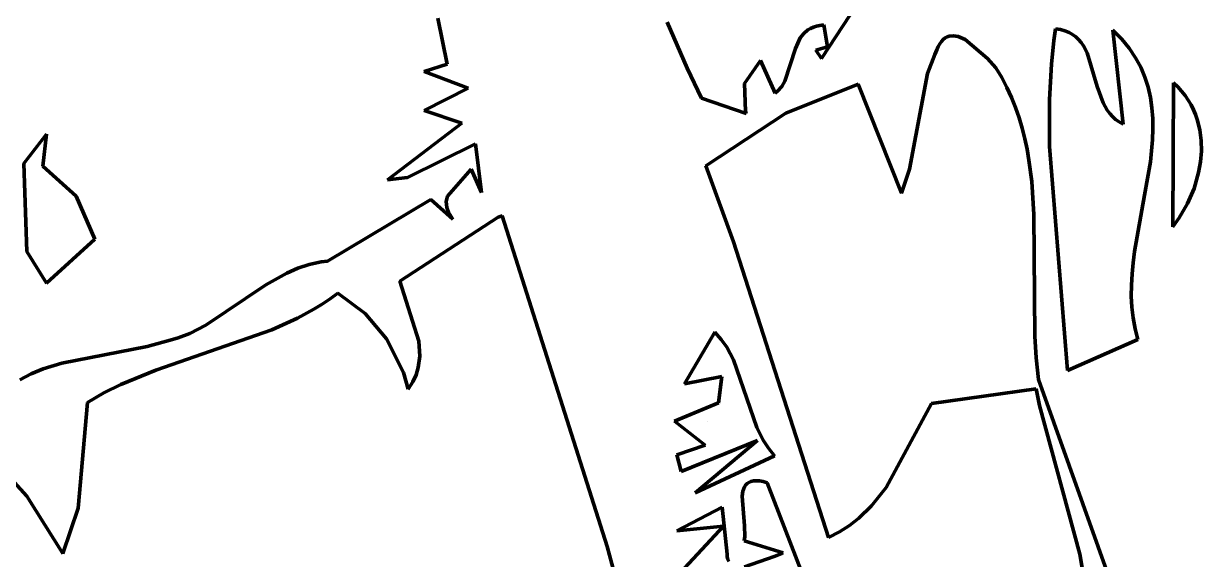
# Model space of a CAD drawing. Header units: millimetres. Extents: x 0 to 9.3, y 0 to 12.
# Drawn here: x 2.75 to 3.85, y 5.352 to 5.853 of the extents above; entities that cross this region are included whole.
import ezdxf

# ---------------------------------------------------------------- set-up
doc = ezdxf.new("R2010")
doc.units = ezdxf.units.MM
doc.layers.add('color#000000ff', color=7, linetype='CONTINUOUS', lineweight=100)
doc.layers.add('color#ffffffff', color=7, linetype='CONTINUOUS', lineweight=100)

msp = doc.modelspace()

# ---------------------------------------------------------------- linework, layer by layer
at = {"layer": 'color#000000ff'}
for p, q in [((3.4955, 5.8199), (3.5374, 5.8842)), ((3.1414, 5.8362), (3.1368, 5.8576)), ((3.3513, 5.8539), (3.3699, 5.8111)), ((3.4788, 5.8433), (3.4828, 5.8467)), ((3.4828, 5.8467), (3.4851, 5.8481)), ((3.4851, 5.8481), (3.4878, 5.8493)), ((3.4878, 5.8493), (3.4908, 5.8503)), ((3.4908, 5.8503), (3.494, 5.8509)), ((3.494, 5.8509), (3.4977, 5.8514)), ((3.4977, 5.8514), (3.5011, 5.831)), ((3.7141, 5.8478), (3.7125, 5.8368)), ((3.7187, 5.8471), (3.7141, 5.8478)), ((3.7229, 5.8459), (3.7187, 5.8471)), ((3.7267, 5.8444), (3.7229, 5.8459)), ((3.7301, 5.8425), (3.7267, 5.8444)), ((3.776, 5.8382), (3.7677, 5.8466)), ((3.7677, 5.8466), (3.7773, 5.7588)), ((3.1457, 5.8146), (3.1414, 5.8362)), ((3.4712, 5.8293), (3.4756, 5.8392)), ((3.4756, 5.8392), (3.4788, 5.8433)), ((3.606, 5.8338), (3.6046, 5.8312)), ((3.6076, 5.836), (3.606, 5.8338)), ((3.6092, 5.8378), (3.6076, 5.836)), ((3.611, 5.8392), (3.6092, 5.8378)), ((3.6128, 5.8402), (3.611, 5.8392)), ((3.6148, 5.8409), (3.6128, 5.8402)), ((3.6188, 5.8413), (3.6148, 5.8409)), ((3.623, 5.8405), (3.6188, 5.8413)), ((3.6296, 5.8377), (3.623, 5.8405)), ((3.6505, 5.82), (3.6296, 5.8377)), ((3.7125, 5.8368), (3.7102, 5.8148)), ((3.7331, 5.8403), (3.7301, 5.8425)), ((3.7357, 5.8378), (3.7331, 5.8403)), ((3.7381, 5.835), (3.7357, 5.8378)), ((3.7402, 5.832), (3.7381, 5.835)), ((3.783, 5.8297), (3.776, 5.8382)), ((3.4613, 5.7989), (3.4712, 5.8293)), ((3.5011, 5.831), (3.49, 5.8278)), ((3.49, 5.8278), (3.4955, 5.8199)), ((3.6012, 5.8238), (3.5946, 5.806)), ((3.6032, 5.8282), (3.6012, 5.8238)), ((3.6046, 5.8312), (3.6032, 5.8282)), ((3.7437, 5.8253), (3.7402, 5.832)), ((3.753, 5.794), (3.7437, 5.8253)), ((3.7889, 5.8208), (3.783, 5.8297)), ((3.1243, 5.8079), (3.1457, 5.8146)), ((3.4235, 5.7967), (3.4383, 5.8181)), ((3.4383, 5.8181), (3.452, 5.7876)), ((3.6584, 5.8113), (3.6505, 5.82)), ((3.7102, 5.8148), (3.7084, 5.7818)), ((3.7938, 5.8118), (3.7889, 5.8208)), ((3.7976, 5.8026), (3.7938, 5.8118)), ((3.1653, 5.7923), (3.1243, 5.8079)), ((3.3699, 5.8111), (3.3833, 5.7829)), ((3.5946, 5.806), (3.5778, 5.7168)), ((3.6638, 5.8022), (3.6584, 5.8113)), ((3.6686, 5.793), (3.6638, 5.8022)), ((3.8006, 5.7932), (3.7976, 5.8026)), ((3.1241, 5.7715), (3.1653, 5.7923)), ((3.4243, 5.7708), (3.4235, 5.7967)), ((3.452, 5.7876), (3.4544, 5.7896)), ((3.4544, 5.7896), (3.4583, 5.794)), ((3.4583, 5.794), (3.4613, 5.7989)), ((3.5297, 5.7962), (3.4621, 5.769)), ((3.5701, 5.6941), (3.5297, 5.7962)), ((3.673, 5.7836), (3.6686, 5.793)), ((3.7585, 5.7786), (3.753, 5.794)), ((3.8028, 5.7837), (3.8006, 5.7932)), ((3.8243, 5.7973), (3.8237, 5.6628)), ((3.8283, 5.7935), (3.8243, 5.7973)), ((3.8319, 5.7895), (3.8283, 5.7935)), ((3.8352, 5.7854), (3.8319, 5.7895)), ((3.3833, 5.7829), (3.425, 5.7688)), ((3.6768, 5.7741), (3.673, 5.7836)), ((3.7084, 5.7818), (3.7086, 5.7378)), ((3.7624, 5.7718), (3.7585, 5.7786)), ((3.8042, 5.774), (3.8028, 5.7837)), ((3.8381, 5.7811), (3.8352, 5.7854)), ((3.8407, 5.7767), (3.8381, 5.7811)), ((3.1595, 5.7596), (3.1241, 5.7715)), ((3.4621, 5.769), (3.3872, 5.7199)), ((3.425, 5.7688), (3.4243, 5.7708)), ((3.6801, 5.7646), (3.6768, 5.7741)), ((3.7647, 5.7687), (3.7624, 5.7718)), ((3.7673, 5.7658), (3.7647, 5.7687)), ((3.805, 5.7641), (3.8042, 5.774)), ((3.843, 5.7722), (3.8407, 5.7767)), ((3.8449, 5.7676), (3.843, 5.7722)), ((3.8466, 5.7629), (3.8449, 5.7676)), ((3.09, 5.7068), (3.1595, 5.7596)), ((3.683, 5.7549), (3.6801, 5.7646)), ((3.7703, 5.7632), (3.7673, 5.7658)), ((3.7736, 5.7608), (3.7703, 5.7632)), ((3.7773, 5.7588), (3.7736, 5.7608)), ((3.8051, 5.7542), (3.805, 5.7641)), ((3.849, 5.7533), (3.8466, 5.7629)), ((2.75, 5.7221), (2.7714, 5.7493)), ((2.7714, 5.7493), (2.7679, 5.7193)), ((3.6855, 5.7451), (3.683, 5.7549)), ((3.8047, 5.7441), (3.8051, 5.7542)), ((3.8503, 5.7435), (3.849, 5.7533)), ((3.1721, 5.7404), (3.1086, 5.7088)), ((3.1778, 5.695), (3.1721, 5.7404)), ((3.6876, 5.7352), (3.6855, 5.7451)), ((3.6893, 5.7252), (3.6876, 5.7352)), ((3.7086, 5.7378), (3.7253, 5.5287)), ((3.8039, 5.7339), (3.8047, 5.7441)), ((3.8505, 5.7335), (3.8503, 5.7435)), ((3.6919, 5.705), (3.6893, 5.7252)), ((3.7974, 5.6924), (3.8027, 5.7236)), ((3.8027, 5.7236), (3.8039, 5.7339)), ((3.8478, 5.7135), (3.8496, 5.7235)), ((3.8496, 5.7235), (3.8505, 5.7335)), ((2.7529, 5.6396), (2.75, 5.7221)), ((2.7679, 5.7193), (2.7989, 5.6915)), ((3.1459, 5.6914), (3.1681, 5.7167)), ((3.1681, 5.7167), (3.1778, 5.695)), ((3.3872, 5.7199), (3.4131, 5.6488)), ((3.5778, 5.7168), (3.5701, 5.6941)), ((3.8435, 5.6987), (3.8478, 5.7135)), ((3.1086, 5.7088), (3.09, 5.7068)), ((3.6939, 5.6743), (3.6919, 5.705)), ((2.7989, 5.6915), (2.8165, 5.6512)), ((3.1448, 5.6863), (3.1459, 5.6914)), ((3.7879, 5.6397), (3.7974, 5.6924)), ((3.8374, 5.6845), (3.8435, 5.6987)), ((3.0338, 5.6307), (3.1303, 5.6883)), ((3.1303, 5.6883), (3.151, 5.67)), ((3.1454, 5.6807), (3.1448, 5.6863)), ((3.1469, 5.6766), (3.1454, 5.6807)), ((3.8297, 5.6711), (3.8374, 5.6845)), ((3.1933, 5.6717), (3.1015, 5.612)), ((3.1494, 5.6723), (3.1469, 5.6766)), ((3.151, 5.67), (3.1494, 5.6723)), ((3.1971, 5.6731), (3.1933, 5.6717)), ((3.2951, 5.3642), (3.1971, 5.6731)), ((3.6947, 5.5606), (3.6939, 5.6743)), ((3.8237, 5.6628), (3.8297, 5.6711)), ((2.8165, 5.6512), (2.7714, 5.6101)), ((3.4131, 5.6488), (3.5019, 5.3725)), ((2.7714, 5.6101), (2.7529, 5.6396)), ((3.7866, 5.6292), (3.7879, 5.6397)), ((3.006, 5.6241), (3.0167, 5.6276)), ((3.0167, 5.6276), (3.0222, 5.6289)), ((3.0222, 5.6289), (3.0279, 5.63)), ((3.0279, 5.63), (3.0338, 5.6307)), ((3.7856, 5.6188), (3.7866, 5.6292)), ((2.9763, 5.6086), (2.9957, 5.6196)), ((2.9957, 5.6196), (3.006, 5.6241)), ((3.785, 5.6084), (3.7856, 5.6188)), ((2.9202, 5.5708), (2.9763, 5.6086)), ((3.1015, 5.612), (3.1192, 5.5561)), ((3.7849, 5.5981), (3.785, 5.6084)), ((3.0362, 5.5955), (3.0288, 5.5906)), ((3.0435, 5.6007), (3.0362, 5.5955)), ((3.0689, 5.5819), (3.0435, 5.6007)), ((3.7854, 5.5878), (3.7849, 5.5981)), ((3.0212, 5.586), (3.0058, 5.5775)), ((3.0288, 5.5906), (3.0212, 5.586)), ((3.089, 5.5582), (3.0689, 5.5819)), ((3.7866, 5.5777), (3.7854, 5.5878)), ((2.9051, 5.5632), (2.9202, 5.5708)), ((3.0058, 5.5775), (2.9818, 5.5665)), ((3.7885, 5.5676), (3.7866, 5.5777)), ((2.9818, 5.5665), (2.8734, 5.5288)), ((2.8889, 5.5576), (2.8944, 5.5592)), ((2.8944, 5.5592), (2.9051, 5.5632)), ((3.1047, 5.5267), (3.089, 5.5582)), ((3.3957, 5.5645), (3.3674, 5.5161)), ((3.4018, 5.5577), (3.3957, 5.5645)), ((3.696, 5.5403), (3.6947, 5.5606)), ((3.7911, 5.5577), (3.7885, 5.5676)), ((2.7857, 5.5356), (2.8652, 5.5509)), ((2.8652, 5.5509), (2.8889, 5.5576)), ((3.1192, 5.5561), (3.12, 5.542)), ((3.4069, 5.5504), (3.4018, 5.5577)), ((3.4131, 5.5387), (3.4069, 5.5504)), ((3.7253, 5.5287), (3.7911, 5.5577)), ((3.12, 5.542), (3.1187, 5.5315)), ((3.4349, 5.4754), (3.4131, 5.5387)), ((3.6981, 5.5202), (3.696, 5.5403)), ((2.7462, 5.5199), (2.757, 5.5255)), ((2.757, 5.5255), (2.7682, 5.5301)), ((2.7682, 5.5301), (2.7857, 5.5356)), ((2.8734, 5.5288), (2.8408, 5.5154)), ((3.1093, 5.5113), (3.1047, 5.5267)), ((3.1187, 5.5315), (3.1166, 5.5247)), ((2.8408, 5.5154), (2.8249, 5.5076)), ((3.1135, 5.5179), (3.1093, 5.5113)), ((3.1166, 5.5247), (3.1135, 5.5179)), ((3.3674, 5.5161), (3.4024, 5.5231)), ((3.4024, 5.5231), (3.3992, 5.4983)), ((3.7823, 5.2847), (3.6981, 5.5202)), ((2.8249, 5.5076), (2.8096, 5.4988)), ((3.5983, 5.4979), (3.696, 5.5114)), ((3.696, 5.5114), (3.6992, 5.4958)), ((2.8096, 5.4988), (2.8008, 5.4001)), ((3.3992, 5.4983), (3.3581, 5.4814)), ((3.5559, 5.4193), (3.5983, 5.4979)), ((3.6992, 5.4958), (3.7367, 5.357)), ((3.3581, 5.4814), (3.3868, 5.459)), ((3.3891, 5.4813), (3.3891, 5.4813)), ((3.4409, 5.4634), (3.4349, 5.4754)), ((3.3644, 5.4342), (3.4357, 5.4631)), ((3.4357, 5.4631), (3.3774, 5.4142)), ((3.4458, 5.4559), (3.4409, 5.4634)), ((3.3868, 5.459), (3.3601, 5.4497)), ((3.3601, 5.4497), (3.3644, 5.4342)), ((3.3774, 5.4142), (3.4515, 5.4488)), ((3.4515, 5.4488), (3.4458, 5.4559)), ((2.753, 5.4113), (2.7352, 5.4307)), ((3.4219, 5.416), (3.4212, 5.4113)), ((3.4234, 5.4199), (3.4219, 5.416)), ((3.4245, 5.4215), (3.4234, 5.4199)), ((3.4259, 5.4229), (3.4245, 5.4215)), ((3.4276, 5.4241), (3.4259, 5.4229)), ((3.4295, 5.4249), (3.4276, 5.4241)), ((3.4318, 5.4254), (3.4295, 5.4249)), ((3.4345, 5.4256), (3.4318, 5.4254)), ((3.4375, 5.4254), (3.4345, 5.4256)), ((3.4409, 5.4248), (3.4375, 5.4254)), ((3.4447, 5.4238), (3.4409, 5.4248)), ((3.506, 5.2646), (3.4447, 5.4238)), ((3.5421, 5.4022), (3.5559, 5.4193)), ((2.7865, 5.3577), (2.753, 5.4113)), ((3.4212, 5.4113), (3.4234, 5.3834)), ((2.8008, 5.4001), (2.7865, 5.3577)), ((3.4025, 5.4009), (3.3602, 5.3787)), ((3.4072, 5.3569), (3.4025, 5.4009)), ((3.5303, 5.3907), (3.5421, 5.4022)), ((3.3602, 5.3787), (3.4038, 5.3832)), ((3.4038, 5.3832), (3.3633, 5.3395)), ((3.4234, 5.3834), (3.4238, 5.3734)), ((3.5122, 5.3778), (3.5216, 5.3839)), ((3.5216, 5.3839), (3.5303, 5.3907)), ((3.4238, 5.3734), (3.4232, 5.3694)), ((3.5019, 5.3725), (3.5122, 5.3778)), ((3.3152, 5.2898), (3.2951, 5.3642)), ((3.4232, 5.3694), (3.4597, 5.3583)), ((3.4074, 5.3544), (3.4072, 5.3569)), ((3.408, 5.3522), (3.4074, 5.3544)), ((3.4087, 5.3503), (3.408, 5.3522)), ((3.4511, 5.3549), (3.4234, 5.3451)), ((3.4583, 5.3578), (3.4511, 5.3549)), ((3.4597, 5.3583), (3.4583, 5.3578)), ((3.7367, 5.357), (3.742, 5.3256))]:
    msp.add_line(p, q, dxfattribs=at)
at = {"layer": 'color#ffffffff'}
for p, q in [((3.5374, 5.8842), (3.4955, 5.8199)), ((3.1368, 5.8576), (3.1414, 5.8362)), ((3.3699, 5.8111), (3.3513, 5.8539)), ((3.4828, 5.8467), (3.4788, 5.8433)), ((3.4851, 5.8481), (3.4828, 5.8467)), ((3.4878, 5.8493), (3.4851, 5.8481)), ((3.4908, 5.8503), (3.4878, 5.8493)), ((3.494, 5.8509), (3.4908, 5.8503)), ((3.4977, 5.8514), (3.494, 5.8509)), ((3.5011, 5.831), (3.4977, 5.8514)), ((3.7125, 5.8368), (3.7141, 5.8478)), ((3.7141, 5.8478), (3.7187, 5.8471)), ((3.7187, 5.8471), (3.7229, 5.8459)), ((3.7229, 5.8459), (3.7267, 5.8444)), ((3.7267, 5.8444), (3.7301, 5.8425)), ((3.7773, 5.7588), (3.7677, 5.8466)), ((3.7677, 5.8466), (3.776, 5.8382)), ((3.1414, 5.8362), (3.1457, 5.8146)), ((3.4756, 5.8392), (3.4712, 5.8293)), ((3.4788, 5.8433), (3.4756, 5.8392)), ((3.6046, 5.8312), (3.606, 5.8338)), ((3.606, 5.8338), (3.6076, 5.836)), ((3.6076, 5.836), (3.6092, 5.8378)), ((3.6092, 5.8378), (3.611, 5.8392)), ((3.611, 5.8392), (3.6128, 5.8402)), ((3.6128, 5.8402), (3.6148, 5.8409)), ((3.6148, 5.8409), (3.6188, 5.8413)), ((3.6188, 5.8413), (3.623, 5.8405)), ((3.623, 5.8405), (3.6296, 5.8377)), ((3.6296, 5.8377), (3.6505, 5.82)), ((3.7102, 5.8148), (3.7125, 5.8368)), ((3.7301, 5.8425), (3.7331, 5.8403)), ((3.7331, 5.8403), (3.7357, 5.8378)), ((3.7357, 5.8378), (3.7381, 5.835)), ((3.7381, 5.835), (3.7402, 5.832)), ((3.776, 5.8382), (3.783, 5.8297)), ((3.4712, 5.8293), (3.4613, 5.7989)), ((3.49, 5.8278), (3.5011, 5.831)), ((3.4955, 5.8199), (3.49, 5.8278)), ((3.5946, 5.806), (3.6012, 5.8238)), ((3.6012, 5.8238), (3.6032, 5.8282)), ((3.6032, 5.8282), (3.6046, 5.8312)), ((3.7402, 5.832), (3.7437, 5.8253)), ((3.7437, 5.8253), (3.753, 5.794)), ((3.783, 5.8297), (3.7889, 5.8208)), ((3.1457, 5.8146), (3.1243, 5.8079)), ((3.4383, 5.8181), (3.4235, 5.7967)), ((3.452, 5.7876), (3.4383, 5.8181)), ((3.6505, 5.82), (3.6584, 5.8113)), ((3.7084, 5.7818), (3.7102, 5.8148)), ((3.7889, 5.8208), (3.7938, 5.8118)), ((3.7938, 5.8118), (3.7976, 5.8026)), ((3.1243, 5.8079), (3.1653, 5.7923)), ((3.3833, 5.7829), (3.3699, 5.8111)), ((3.5778, 5.7168), (3.5946, 5.806)), ((3.6584, 5.8113), (3.6638, 5.8022)), ((3.6638, 5.8022), (3.6686, 5.793)), ((3.7976, 5.8026), (3.8006, 5.7932)), ((3.1653, 5.7923), (3.1241, 5.7715)), ((3.4235, 5.7967), (3.4243, 5.7708)), ((3.4544, 5.7896), (3.452, 5.7876)), ((3.4583, 5.794), (3.4544, 5.7896)), ((3.4613, 5.7989), (3.4583, 5.794)), ((3.4621, 5.769), (3.5297, 5.7962)), ((3.5297, 5.7962), (3.5701, 5.6941)), ((3.6686, 5.793), (3.673, 5.7836)), ((3.753, 5.794), (3.7585, 5.7786)), ((3.8006, 5.7932), (3.8028, 5.7837)), ((3.8237, 5.6628), (3.8243, 5.7973)), ((3.8243, 5.7973), (3.8283, 5.7935)), ((3.8283, 5.7935), (3.8319, 5.7895)), ((3.8319, 5.7895), (3.8352, 5.7854)), ((3.425, 5.7688), (3.3833, 5.7829)), ((3.673, 5.7836), (3.6768, 5.7741)), ((3.7086, 5.7378), (3.7084, 5.7818)), ((3.7585, 5.7786), (3.7624, 5.7718)), ((3.8028, 5.7837), (3.8042, 5.774)), ((3.8352, 5.7854), (3.8381, 5.7811)), ((3.8381, 5.7811), (3.8407, 5.7767)), ((3.1241, 5.7715), (3.1595, 5.7596)), ((3.3872, 5.7199), (3.4621, 5.769)), ((3.4243, 5.7708), (3.425, 5.7688)), ((3.6768, 5.7741), (3.6801, 5.7646)), ((3.7624, 5.7718), (3.7647, 5.7687)), ((3.7647, 5.7687), (3.7673, 5.7658)), ((3.8042, 5.774), (3.805, 5.7641)), ((3.8407, 5.7767), (3.843, 5.7722)), ((3.843, 5.7722), (3.8449, 5.7676)), ((3.8449, 5.7676), (3.8466, 5.7629)), ((3.1595, 5.7596), (3.09, 5.7068)), ((3.6801, 5.7646), (3.683, 5.7549)), ((3.7673, 5.7658), (3.7703, 5.7632)), ((3.7703, 5.7632), (3.7736, 5.7608)), ((3.7736, 5.7608), (3.7773, 5.7588)), ((3.805, 5.7641), (3.8051, 5.7542)), ((3.8466, 5.7629), (3.849, 5.7533)), ((2.7714, 5.7493), (2.75, 5.7221)), ((2.7679, 5.7193), (2.7714, 5.7493)), ((3.683, 5.7549), (3.6855, 5.7451)), ((3.8051, 5.7542), (3.8047, 5.7441)), ((3.849, 5.7533), (3.8503, 5.7435)), ((3.1086, 5.7088), (3.1721, 5.7404)), ((3.1721, 5.7404), (3.1778, 5.695)), ((3.6855, 5.7451), (3.6876, 5.7352)), ((3.6876, 5.7352), (3.6893, 5.7252)), ((3.7253, 5.5287), (3.7086, 5.7378)), ((3.8047, 5.7441), (3.8039, 5.7339)), ((3.8503, 5.7435), (3.8505, 5.7335)), ((3.6893, 5.7252), (3.6919, 5.705)), ((3.8027, 5.7236), (3.7974, 5.6924)), ((3.8039, 5.7339), (3.8027, 5.7236)), ((3.8496, 5.7235), (3.8478, 5.7135)), ((3.8505, 5.7335), (3.8496, 5.7235)), ((2.75, 5.7221), (2.7529, 5.6396)), ((2.7989, 5.6915), (2.7679, 5.7193)), ((3.1681, 5.7167), (3.1459, 5.6914)), ((3.1778, 5.695), (3.1681, 5.7167)), ((3.4131, 5.6488), (3.3872, 5.7199)), ((3.5701, 5.6941), (3.5778, 5.7168)), ((3.8478, 5.7135), (3.8435, 5.6987)), ((3.09, 5.7068), (3.1086, 5.7088)), ((3.6919, 5.705), (3.6939, 5.6743)), ((2.8165, 5.6512), (2.7989, 5.6915)), ((3.1459, 5.6914), (3.1448, 5.6863)), ((3.7974, 5.6924), (3.7879, 5.6397)), ((3.8435, 5.6987), (3.8374, 5.6845)), ((3.1303, 5.6883), (3.0338, 5.6307)), ((3.151, 5.67), (3.1303, 5.6883)), ((3.1448, 5.6863), (3.1454, 5.6807)), ((3.1454, 5.6807), (3.1469, 5.6766)), ((3.8374, 5.6845), (3.8297, 5.6711)), ((3.1015, 5.612), (3.1933, 5.6717)), ((3.1469, 5.6766), (3.1494, 5.6723)), ((3.1494, 5.6723), (3.151, 5.67)), ((3.1933, 5.6717), (3.1971, 5.6731)), ((3.1971, 5.6731), (3.2951, 5.3642)), ((3.6939, 5.6743), (3.6947, 5.5606)), ((3.8297, 5.6711), (3.8237, 5.6628)), ((2.7714, 5.6101), (2.8165, 5.6512)), ((3.5019, 5.3725), (3.4131, 5.6488)), ((2.7529, 5.6396), (2.7714, 5.6101)), ((3.7879, 5.6397), (3.7866, 5.6292)), ((3.0167, 5.6276), (3.006, 5.6241)), ((3.0222, 5.6289), (3.0167, 5.6276)), ((3.0279, 5.63), (3.0222, 5.6289)), ((3.0338, 5.6307), (3.0279, 5.63)), ((3.7866, 5.6292), (3.7856, 5.6188)), ((2.9957, 5.6196), (2.9763, 5.6086)), ((3.006, 5.6241), (2.9957, 5.6196)), ((3.7856, 5.6188), (3.785, 5.6084)), ((2.9763, 5.6086), (2.9202, 5.5708)), ((3.1192, 5.5561), (3.1015, 5.612)), ((3.785, 5.6084), (3.7849, 5.5981)), ((3.0288, 5.5906), (3.0362, 5.5955)), ((3.0362, 5.5955), (3.0435, 5.6007)), ((3.0435, 5.6007), (3.0689, 5.5819)), ((3.7849, 5.5981), (3.7854, 5.5878)), ((3.0058, 5.5775), (3.0212, 5.586)), ((3.0212, 5.586), (3.0288, 5.5906)), ((3.0689, 5.5819), (3.089, 5.5582)), ((3.7854, 5.5878), (3.7866, 5.5777)), ((2.9202, 5.5708), (2.9051, 5.5632)), ((2.9818, 5.5665), (3.0058, 5.5775)), ((3.7866, 5.5777), (3.7885, 5.5676)), ((2.8734, 5.5288), (2.9818, 5.5665)), ((2.8944, 5.5592), (2.8889, 5.5576)), ((2.9051, 5.5632), (2.8944, 5.5592)), ((3.089, 5.5582), (3.1047, 5.5267)), ((3.3674, 5.5161), (3.3957, 5.5645)), ((3.3957, 5.5645), (3.4018, 5.5577)), ((3.6947, 5.5606), (3.696, 5.5403)), ((3.7885, 5.5676), (3.7911, 5.5577)), ((2.8652, 5.5509), (2.7857, 5.5356)), ((2.8889, 5.5576), (2.8652, 5.5509)), ((3.12, 5.542), (3.1192, 5.5561)), ((3.4018, 5.5577), (3.4069, 5.5504)), ((3.4069, 5.5504), (3.4131, 5.5387)), ((3.7911, 5.5577), (3.7253, 5.5287)), ((3.1187, 5.5315), (3.12, 5.542)), ((3.4131, 5.5387), (3.4349, 5.4754)), ((3.696, 5.5403), (3.6981, 5.5202)), ((2.757, 5.5255), (2.7462, 5.5199)), ((2.7682, 5.5301), (2.757, 5.5255)), ((2.7857, 5.5356), (2.7682, 5.5301)), ((2.8408, 5.5154), (2.8734, 5.5288)), ((3.1047, 5.5267), (3.1093, 5.5113)), ((3.1166, 5.5247), (3.1187, 5.5315)), ((2.8249, 5.5076), (2.8408, 5.5154)), ((3.1093, 5.5113), (3.1135, 5.5179)), ((3.1135, 5.5179), (3.1166, 5.5247)), ((3.4024, 5.5231), (3.3674, 5.5161)), ((3.3992, 5.4983), (3.4024, 5.5231)), ((3.6981, 5.5202), (3.7823, 5.2847)), ((2.8096, 5.4988), (2.8249, 5.5076)), ((3.696, 5.5114), (3.5983, 5.4979)), ((3.6992, 5.4958), (3.696, 5.5114)), ((2.8008, 5.4001), (2.8096, 5.4988)), ((3.3581, 5.4814), (3.3992, 5.4983)), ((3.5983, 5.4979), (3.5559, 5.4193)), ((3.7367, 5.357), (3.6992, 5.4958)), ((3.3868, 5.459), (3.3581, 5.4814)), ((3.3891, 5.4813), (3.3891, 5.4813)), ((3.4349, 5.4754), (3.4409, 5.4634)), ((3.4357, 5.4631), (3.3644, 5.4342)), ((3.3774, 5.4142), (3.4357, 5.4631)), ((3.4409, 5.4634), (3.4458, 5.4559)), ((3.3601, 5.4497), (3.3868, 5.459)), ((3.3644, 5.4342), (3.3601, 5.4497)), ((3.4515, 5.4488), (3.3774, 5.4142)), ((3.4458, 5.4559), (3.4515, 5.4488)), ((2.7352, 5.4307), (2.753, 5.4113)), ((3.4212, 5.4113), (3.4219, 5.416)), ((3.4219, 5.416), (3.4234, 5.4199)), ((3.4234, 5.4199), (3.4245, 5.4215)), ((3.4245, 5.4215), (3.4259, 5.4229)), ((3.4259, 5.4229), (3.4276, 5.4241)), ((3.4276, 5.4241), (3.4295, 5.4249)), ((3.4295, 5.4249), (3.4318, 5.4254)), ((3.4318, 5.4254), (3.4345, 5.4256)), ((3.4345, 5.4256), (3.4375, 5.4254)), ((3.4375, 5.4254), (3.4409, 5.4248)), ((3.4409, 5.4248), (3.4447, 5.4238)), ((3.4447, 5.4238), (3.506, 5.2646)), ((3.5559, 5.4193), (3.5421, 5.4022)), ((2.753, 5.4113), (2.7865, 5.3577)), ((3.4234, 5.3834), (3.4212, 5.4113)), ((2.7865, 5.3577), (2.8008, 5.4001)), ((3.3602, 5.3787), (3.4025, 5.4009)), ((3.4025, 5.4009), (3.4072, 5.3569)), ((3.5421, 5.4022), (3.5303, 5.3907)), ((3.4038, 5.3832), (3.3602, 5.3787)), ((3.3633, 5.3395), (3.4038, 5.3832)), ((3.4238, 5.3734), (3.4234, 5.3834)), ((3.5216, 5.3839), (3.5122, 5.3778)), ((3.5303, 5.3907), (3.5216, 5.3839)), ((3.4232, 5.3694), (3.4238, 5.3734)), ((3.5122, 5.3778), (3.5019, 5.3725)), ((3.2951, 5.3642), (3.3152, 5.2898)), ((3.4597, 5.3583), (3.4232, 5.3694)), ((3.4072, 5.3569), (3.4074, 5.3544)), ((3.4074, 5.3544), (3.408, 5.3522)), ((3.408, 5.3522), (3.4087, 5.3503)), ((3.4234, 5.3451), (3.4511, 5.3549)), ((3.4511, 5.3549), (3.4583, 5.3578)), ((3.4583, 5.3578), (3.4597, 5.3583)), ((3.742, 5.3256), (3.7367, 5.357))]:
    msp.add_line(p, q, dxfattribs=at)

doc.saveas('drawing.dxf')
